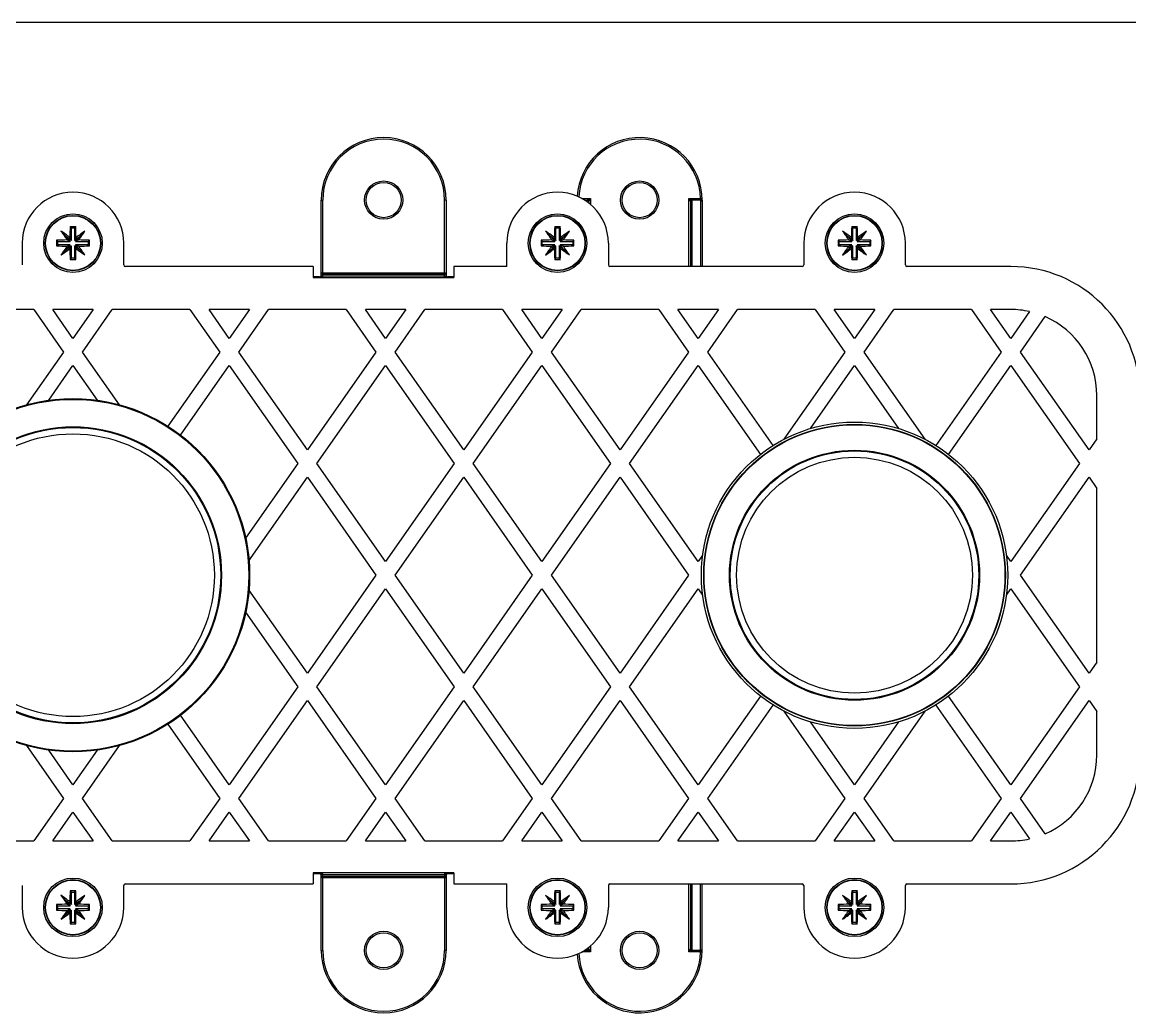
# Model space of a CAD drawing. Header units: millimetres. Extents: x 0 to 594, y 0 to 420.
# Drawn here: x 152.9 to 294.7, y 293.2 to 420 of the extents above; entities that cross this region are included whole.
import ezdxf

# ---------------------------------------------------------------- set-up
doc = ezdxf.new("R2010")
doc.units = ezdxf.units.MM
doc.header["$LTSCALE"] = 32.67
doc.layers.get('0').update_dxf_attribs({"linetype": 'CONTINUOUS'})
doc.layers.add('00_COMPONENTI', color=7, linetype='CONTINUOUS')

msp = doc.modelspace()

# ---------------------------------------------------------------- linework, layer by layer
at = {"color": 7, "linetype": 'Continuous'}
msp.add_line((0, 420), (594, 420), dxfattribs=at)
at = {"layer": '00_COMPONENTI', "color": 7, "linetype": 'Continuous'}
for p, q in [((191.19, 387.43), (191.19, 397.23)), ((207.19, 397.23), (207.19, 387.43)), ((224.9, 397.23), (225.24, 397.23)), ((225.44, 396.85), (225.44, 397.03)), ((238.44, 397.03), (238.44, 388.73)), ((239.74, 397.23), (238.64, 397.23)), ((239.94, 397.23), (239.94, 388.73)), ((157.9, 393.26), (158.66, 392.5)), ((159.08, 393.83), (159.23, 393.68)), ((159.23, 392.08), (159.23, 393.68)), ((159.23, 393.68), (159.64, 393.68)), ((159.79, 393.83), (159.64, 393.68)), ((159.64, 393.68), (159.64, 392.08)), ((160.97, 393.26), (160.21, 392.5)), ((219.9, 393.26), (220.66, 392.5)), ((221.08, 393.83), (221.23, 393.68)), ((221.23, 393.68), (221.64, 393.68)), ((221.23, 392.08), (221.23, 393.68)), ((221.79, 393.83), (221.64, 393.68)), ((221.64, 393.68), (221.64, 392.08)), ((222.97, 393.26), (222.21, 392.5)), ((257.9, 393.26), (258.66, 392.5)), ((259.08, 393.83), (259.23, 393.68)), ((259.23, 393.68), (259.64, 393.68)), ((259.23, 392.08), (259.23, 393.68)), ((259.79, 393.83), (259.64, 393.68)), ((259.64, 393.68), (259.64, 392.08)), ((260.97, 393.26), (260.21, 392.5)), ((152.94, 391.73), (152.94, 388.93)), ((157.33, 392.09), (157.48, 391.94)), ((157.33, 391.37), (157.48, 391.52)), ((157.48, 391.52), (157.48, 391.94)), ((157.48, 391.94), (159.09, 391.94)), ((159.09, 391.52), (157.48, 391.52)), ((159.23, 392.08), (158.66, 392.5)), ((158.66, 392.5), (159.09, 391.94)), ((159.09, 391.52), (158.66, 390.96)), ((158.66, 390.96), (159.23, 391.38)), ((158.71, 392.13), (159.09, 391.94)), ((158.71, 391.34), (159.09, 391.52)), ((159.04, 392.45), (159.23, 392.08)), ((159.04, 391.01), (159.23, 391.38)), ((159.23, 389.78), (159.23, 391.38)), ((160.21, 392.5), (159.64, 392.08)), ((159.83, 392.45), (159.64, 392.08)), ((159.64, 391.38), (159.64, 389.78)), ((159.83, 391.01), (159.64, 391.38)), ((159.64, 391.38), (160.21, 390.96)), ((159.78, 391.94), (160.21, 392.5)), ((160.16, 392.13), (159.78, 391.94)), ((159.78, 391.94), (161.39, 391.94)), ((160.21, 390.96), (159.78, 391.52)), ((161.39, 391.52), (159.78, 391.52)), ((160.16, 391.34), (159.78, 391.52)), ((161.54, 392.09), (161.39, 391.94)), ((161.39, 391.94), (161.39, 391.52)), ((161.54, 391.37), (161.39, 391.52)), ((165.94, 388.93), (165.94, 391.73)), ((214.94, 388.73), (214.94, 391.73)), ((219.33, 392.09), (219.48, 391.94)), ((219.33, 391.37), (219.48, 391.52)), ((219.48, 391.94), (221.09, 391.94)), ((219.48, 391.52), (219.48, 391.94)), ((221.09, 391.52), (219.48, 391.52)), ((221.23, 392.08), (220.66, 392.5)), ((220.66, 392.5), (221.09, 391.94)), ((221.09, 391.52), (220.66, 390.96)), ((220.66, 390.96), (221.23, 391.38)), ((220.71, 392.13), (221.09, 391.94)), ((220.71, 391.34), (221.09, 391.52)), ((221.04, 392.45), (221.23, 392.08)), ((221.04, 391.01), (221.23, 391.38)), ((221.23, 389.78), (221.23, 391.38)), ((222.21, 392.5), (221.64, 392.08)), ((221.83, 392.45), (221.64, 392.08)), ((221.64, 391.38), (221.64, 389.78)), ((221.64, 391.38), (222.21, 390.96)), ((221.83, 391.01), (221.64, 391.38)), ((221.78, 391.94), (222.21, 392.5)), ((222.16, 392.13), (221.78, 391.94)), ((221.78, 391.94), (223.39, 391.94)), ((223.39, 391.52), (221.78, 391.52)), ((222.16, 391.34), (221.78, 391.52)), ((222.21, 390.96), (221.78, 391.52)), ((223.54, 392.09), (223.39, 391.94)), ((223.39, 391.94), (223.39, 391.52)), ((223.54, 391.37), (223.39, 391.52)), ((227.94, 391.73), (227.94, 388.93)), ((252.94, 391.73), (252.94, 388.93)), ((257.33, 392.09), (257.48, 391.94)), ((257.33, 391.37), (257.48, 391.52)), ((257.48, 391.94), (259.09, 391.94)), ((257.48, 391.52), (257.48, 391.94)), ((259.09, 391.52), (257.48, 391.52)), ((259.23, 392.08), (258.66, 392.5)), ((258.66, 392.5), (259.09, 391.94)), ((259.09, 391.52), (258.66, 390.96)), ((258.66, 390.96), (259.23, 391.38)), ((258.71, 392.13), (259.09, 391.94)), ((258.71, 391.34), (259.09, 391.52)), ((259.04, 392.45), (259.23, 392.08)), ((259.04, 391.01), (259.23, 391.38)), ((259.23, 389.78), (259.23, 391.38)), ((260.21, 392.5), (259.64, 392.08)), ((259.83, 392.45), (259.64, 392.08)), ((259.64, 391.38), (260.21, 390.96)), ((259.64, 391.38), (259.64, 389.78)), ((259.83, 391.01), (259.64, 391.38)), ((259.78, 391.94), (260.21, 392.5)), ((260.16, 392.13), (259.78, 391.94)), ((259.78, 391.94), (261.39, 391.94)), ((261.39, 391.52), (259.78, 391.52)), ((260.16, 391.34), (259.78, 391.52)), ((260.21, 390.96), (259.78, 391.52)), ((261.54, 392.09), (261.39, 391.94)), ((261.39, 391.94), (261.39, 391.52)), ((261.54, 391.37), (261.39, 391.52)), ((265.94, 388.93), (265.94, 391.73)), ((157.9, 390.2), (158.66, 390.96)), ((159.08, 389.63), (159.23, 389.78)), ((159.64, 389.78), (159.23, 389.78)), ((159.79, 389.63), (159.64, 389.78)), ((160.97, 390.2), (160.21, 390.96)), ((219.9, 390.2), (220.66, 390.96)), ((221.08, 389.63), (221.23, 389.78)), ((221.64, 389.78), (221.23, 389.78)), ((221.79, 389.63), (221.64, 389.78)), ((222.97, 390.2), (222.21, 390.96)), ((257.9, 390.2), (258.66, 390.96)), ((259.08, 389.63), (259.23, 389.78)), ((259.64, 389.78), (259.23, 389.78)), ((259.79, 389.63), (259.64, 389.78)), ((260.97, 390.2), (260.21, 390.96)), ((190.19, 388.73), (166.14, 388.73)), ((190.19, 388.73), (190.19, 387.33)), ((214.94, 388.73), (208.19, 388.73)), ((208.19, 388.73), (208.19, 387.33)), ((252.74, 388.73), (228.14, 388.73)), ((279.44, 388.73), (266.14, 388.73)), ((190.99, 387.41), (190.19, 387.41)), ((190.19, 387.33), (208.19, 387.33)), ((206.99, 387.73), (191.39, 387.73)), ((208.19, 387.41), (207.39, 387.41)), ((154.41, 383.23), (144.46, 383.23)), ((154.41, 383.23), (158.21, 377.79)), ((159.44, 379.54), (156.85, 383.23)), ((162.02, 383.23), (156.85, 383.23)), ((162.02, 383.23), (159.44, 379.54)), ((160.66, 377.79), (164.46, 383.23)), ((174.41, 383.23), (164.46, 383.23)), ((174.41, 383.23), (178.21, 377.79)), ((182.02, 383.23), (176.85, 383.23)), ((179.44, 379.54), (176.85, 383.23)), ((182.02, 383.23), (179.44, 379.54)), ((180.66, 377.79), (184.46, 383.23)), ((194.41, 383.23), (184.46, 383.23)), ((194.41, 383.23), (198.21, 377.79)), ((202.02, 383.23), (196.85, 383.23)), ((199.44, 379.54), (196.85, 383.23)), ((202.02, 383.23), (199.44, 379.54)), ((200.66, 377.79), (204.46, 383.23)), ((214.41, 383.23), (204.46, 383.23)), ((214.41, 383.23), (218.21, 377.79)), ((222.02, 383.23), (216.85, 383.23)), ((219.44, 379.54), (216.85, 383.23)), ((222.02, 383.23), (219.44, 379.54)), ((220.66, 377.79), (224.46, 383.23)), ((234.41, 383.23), (224.46, 383.23)), ((234.41, 383.23), (238.21, 377.79)), ((242.02, 383.23), (236.85, 383.23)), ((239.44, 379.54), (236.85, 383.23)), ((242.02, 383.23), (239.44, 379.54)), ((240.66, 377.79), (244.46, 383.23)), ((254.41, 383.23), (244.46, 383.23)), ((254.41, 383.23), (258.21, 377.79)), ((262.02, 383.23), (256.85, 383.23)), ((259.44, 379.54), (256.85, 383.23)), ((262.02, 383.23), (259.44, 379.54)), ((260.66, 377.79), (264.46, 383.23)), ((274.41, 383.23), (264.46, 383.23)), ((274.41, 383.23), (278.21, 377.79)), ((279.44, 383.23), (276.85, 383.23)), ((279.44, 379.54), (276.85, 383.23)), ((281.84, 382.97), (279.44, 379.54)), ((280.66, 377.79), (283.82, 382.32)), ((158.21, 377.79), (153.48, 371.03)), ((165.39, 371.03), (160.66, 377.79)), ((178.21, 377.79), (171.57, 368.3)), ((189.44, 365.26), (180.66, 377.79)), ((198.21, 377.79), (189.44, 365.26)), ((209.44, 365.26), (200.66, 377.79)), ((218.21, 377.79), (209.44, 365.26)), ((229.44, 365.26), (220.66, 377.79)), ((238.21, 377.79), (229.44, 365.26)), ((249.03, 365.84), (240.66, 377.79)), ((258.21, 377.79), (250.39, 366.62)), ((268.48, 366.62), (260.66, 377.79)), ((278.21, 377.79), (269.84, 365.84)), ((289.44, 365.26), (280.66, 377.79)), ((156.33, 371.62), (159.44, 376.05)), ((159.44, 376.05), (162.54, 371.62)), ((173.21, 367.15), (179.44, 376.05)), ((179.44, 376.05), (188.21, 363.51)), ((190.66, 363.51), (199.44, 376.05)), ((199.44, 376.05), (208.21, 363.51)), ((210.66, 363.51), (219.44, 376.05)), ((219.44, 376.05), (228.21, 363.51)), ((230.66, 363.51), (239.44, 376.05)), ((239.44, 376.05), (247.39, 364.69)), ((253.8, 368), (259.44, 376.05)), ((259.44, 376.05), (265.07, 368)), ((271.48, 364.69), (279.44, 376.05)), ((279.44, 376.05), (288.21, 363.51)), ((290.44, 366.68), (290.44, 372.23)), ((290.44, 366.68), (289.44, 365.26)), ((188.21, 363.51), (181.53, 353.97)), ((199.44, 350.97), (190.66, 363.51)), ((208.21, 363.51), (199.44, 350.97)), ((219.44, 350.97), (210.66, 363.51)), ((228.21, 363.51), (219.44, 350.97)), ((239.44, 350.97), (230.66, 363.51)), ((288.21, 363.51), (279.44, 350.97)), ((181.96, 351.09), (189.44, 361.77)), ((189.44, 361.77), (198.21, 349.23)), ((200.66, 349.23), (209.44, 361.77)), ((209.44, 361.77), (218.21, 349.23)), ((220.66, 349.23), (229.44, 361.77)), ((229.44, 361.77), (238.21, 349.23)), ((280.66, 349.23), (289.44, 361.77)), ((289.44, 361.77), (290.44, 360.34)), ((290.44, 338.12), (290.44, 360.34)), ((240, 351.78), (239.44, 350.97)), ((279.44, 350.97), (278.87, 351.78)), ((198.21, 349.23), (189.44, 336.69)), ((209.44, 336.69), (200.66, 349.23)), ((218.21, 349.23), (209.44, 336.69)), ((229.44, 336.69), (220.66, 349.23)), ((238.21, 349.23), (229.44, 336.69)), ((289.44, 336.69), (280.66, 349.23)), ((189.44, 336.69), (181.96, 347.37)), ((190.66, 334.95), (199.44, 347.49)), ((199.44, 347.49), (208.21, 334.95)), ((210.66, 334.95), (219.44, 347.49)), ((219.44, 347.49), (228.21, 334.95)), ((230.66, 334.95), (239.44, 347.49)), ((239.44, 347.49), (240, 346.68)), ((278.87, 346.68), (279.44, 347.49)), ((279.44, 347.49), (288.21, 334.95)), ((181.53, 344.49), (188.21, 334.95)), ((290.44, 338.12), (289.44, 336.69)), ((188.21, 334.95), (179.44, 322.41)), ((199.44, 322.41), (190.66, 334.95)), ((208.21, 334.95), (199.44, 322.41)), ((219.44, 322.41), (210.66, 334.95)), ((228.21, 334.95), (219.44, 322.41)), ((239.44, 322.41), (230.66, 334.95)), ((288.21, 334.95), (279.44, 322.41)), ((180.66, 320.67), (189.44, 333.21)), ((189.44, 333.21), (198.21, 320.67)), ((200.66, 320.67), (209.44, 333.21)), ((209.44, 333.21), (218.21, 320.67)), ((220.66, 320.67), (229.44, 333.21)), ((229.44, 333.21), (238.21, 320.67)), ((247.39, 333.77), (239.44, 322.41)), ((279.44, 322.41), (271.48, 333.77)), ((280.66, 320.67), (289.44, 333.21)), ((289.44, 333.21), (290.44, 331.78)), ((240.66, 320.67), (249.03, 332.62)), ((250.39, 331.84), (258.21, 320.67)), ((260.66, 320.67), (268.48, 331.84)), ((269.84, 332.62), (278.21, 320.67)), ((290.44, 326.23), (290.44, 331.78)), ((179.44, 322.41), (173.21, 331.31)), ((259.44, 322.41), (253.8, 330.46)), ((265.07, 330.46), (259.44, 322.41)), ((171.57, 330.16), (178.21, 320.67)), ((153.48, 327.43), (158.21, 320.67)), ((160.66, 320.67), (165.39, 327.43)), ((159.44, 322.41), (156.33, 326.85)), ((162.54, 326.85), (159.44, 322.41)), ((158.21, 320.67), (154.41, 315.23)), ((164.46, 315.23), (160.66, 320.67)), ((178.21, 320.67), (174.41, 315.23)), ((184.46, 315.23), (180.66, 320.67)), ((198.21, 320.67), (194.41, 315.23)), ((204.46, 315.23), (200.66, 320.67)), ((218.21, 320.67), (214.41, 315.23)), ((224.46, 315.23), (220.66, 320.67)), ((238.21, 320.67), (234.41, 315.23)), ((244.46, 315.23), (240.66, 320.67)), ((258.21, 320.67), (254.41, 315.23)), ((264.46, 315.23), (260.66, 320.67)), ((278.21, 320.67), (274.41, 315.23)), ((283.82, 316.14), (280.66, 320.67)), ((156.85, 315.23), (159.44, 318.92)), ((159.44, 318.92), (162.02, 315.23)), ((176.85, 315.23), (179.44, 318.92)), ((179.44, 318.92), (182.02, 315.23)), ((196.85, 315.23), (199.44, 318.92)), ((199.44, 318.92), (202.02, 315.23)), ((216.85, 315.23), (219.44, 318.92)), ((219.44, 318.92), (222.02, 315.23)), ((236.85, 315.23), (239.44, 318.92)), ((239.44, 318.92), (242.02, 315.23)), ((256.85, 315.23), (259.44, 318.92)), ((259.44, 318.92), (262.02, 315.23)), ((276.85, 315.23), (279.44, 318.92)), ((279.44, 318.92), (281.84, 315.5)), ((144.46, 315.23), (154.41, 315.23)), ((156.85, 315.23), (162.02, 315.23)), ((164.46, 315.23), (174.41, 315.23)), ((176.85, 315.23), (182.02, 315.23)), ((184.46, 315.23), (194.41, 315.23)), ((196.85, 315.23), (202.02, 315.23)), ((204.46, 315.23), (214.41, 315.23)), ((216.85, 315.23), (222.02, 315.23)), ((224.46, 315.23), (234.41, 315.23)), ((236.85, 315.23), (242.02, 315.23)), ((244.46, 315.23), (254.41, 315.23)), ((256.85, 315.23), (262.02, 315.23)), ((264.46, 315.23), (274.41, 315.23)), ((276.85, 315.23), (279.44, 315.23)), ((208.19, 311.13), (190.19, 311.13)), ((190.19, 311.13), (190.19, 309.73)), ((190.19, 311.05), (190.99, 311.05)), ((191.19, 301.23), (191.19, 311.03)), ((191.39, 310.73), (206.99, 310.73)), ((207.19, 311.03), (207.19, 301.23)), ((207.39, 311.05), (208.19, 311.05)), ((208.19, 311.13), (208.19, 309.73)), ((152.94, 309.53), (152.94, 306.73)), ((165.94, 306.73), (165.94, 309.53)), ((166.14, 309.73), (190.19, 309.73)), ((208.19, 309.73), (214.94, 309.73)), ((214.94, 306.73), (214.94, 309.73)), ((227.94, 309.53), (227.94, 306.73)), ((228.14, 309.73), (252.74, 309.73)), ((238.44, 309.73), (238.44, 301.43)), ((239.94, 301.23), (239.94, 309.73)), ((252.94, 309.53), (252.94, 306.73)), ((265.94, 306.73), (265.94, 309.53)), ((266.14, 309.73), (279.44, 309.73)), ((157.9, 308.26), (158.66, 307.5)), ((159.08, 308.83), (159.23, 308.68)), ((159.23, 308.68), (159.64, 308.68)), ((159.23, 307.08), (159.23, 308.68)), ((159.79, 308.83), (159.64, 308.68)), ((159.64, 308.68), (159.64, 307.08)), ((160.97, 308.26), (160.21, 307.5)), ((219.9, 308.26), (220.66, 307.5)), ((221.08, 308.83), (221.23, 308.68)), ((221.23, 308.68), (221.64, 308.68)), ((221.23, 307.08), (221.23, 308.68)), ((221.79, 308.83), (221.64, 308.68)), ((221.64, 308.68), (221.64, 307.08)), ((222.97, 308.26), (222.21, 307.5)), ((257.9, 308.26), (258.66, 307.5)), ((259.08, 308.83), (259.23, 308.68)), ((259.23, 308.68), (259.64, 308.68)), ((259.23, 307.08), (259.23, 308.68)), ((259.79, 308.83), (259.64, 308.68)), ((259.64, 308.68), (259.64, 307.08)), ((260.97, 308.26), (260.21, 307.5)), ((157.33, 307.09), (157.48, 306.94)), ((157.33, 306.37), (157.48, 306.52)), ((157.48, 306.94), (159.09, 306.94)), ((157.48, 306.52), (157.48, 306.94)), ((159.09, 306.52), (157.48, 306.52)), ((159.23, 307.08), (158.66, 307.5)), ((158.66, 307.5), (159.09, 306.94)), ((159.09, 306.52), (158.66, 305.96)), ((158.66, 305.96), (159.23, 306.38)), ((158.71, 307.13), (159.09, 306.94)), ((158.71, 306.34), (159.09, 306.52)), ((159.04, 307.45), (159.23, 307.08)), ((159.04, 306.01), (159.23, 306.38)), ((159.23, 304.78), (159.23, 306.38)), ((160.21, 307.5), (159.64, 307.08)), ((159.83, 307.45), (159.64, 307.08)), ((159.64, 306.38), (160.21, 305.96)), ((159.83, 306.01), (159.64, 306.38)), ((159.64, 306.38), (159.64, 304.78)), ((159.78, 306.94), (160.21, 307.5)), ((160.16, 307.13), (159.78, 306.94)), ((159.78, 306.94), (161.39, 306.94)), ((161.39, 306.52), (159.78, 306.52)), ((160.16, 306.34), (159.78, 306.52)), ((160.21, 305.96), (159.78, 306.52)), ((161.54, 307.09), (161.39, 306.94)), ((161.39, 306.94), (161.39, 306.52)), ((161.54, 306.37), (161.39, 306.52)), ((219.33, 307.09), (219.48, 306.94)), ((219.33, 306.37), (219.48, 306.52)), ((219.48, 306.94), (221.09, 306.94)), ((219.48, 306.52), (219.48, 306.94)), ((221.09, 306.52), (219.48, 306.52)), ((221.23, 307.08), (220.66, 307.5)), ((220.66, 307.5), (221.09, 306.94)), ((221.09, 306.52), (220.66, 305.96)), ((220.66, 305.96), (221.23, 306.38)), ((220.71, 307.13), (221.09, 306.94)), ((220.71, 306.34), (221.09, 306.52)), ((221.04, 307.45), (221.23, 307.08)), ((221.04, 306.01), (221.23, 306.38)), ((221.23, 304.78), (221.23, 306.38)), ((222.21, 307.5), (221.64, 307.08)), ((221.83, 307.45), (221.64, 307.08)), ((221.64, 306.38), (222.21, 305.96)), ((221.83, 306.01), (221.64, 306.38)), ((221.64, 306.38), (221.64, 304.78)), ((221.78, 306.94), (222.21, 307.5)), ((222.16, 307.13), (221.78, 306.94)), ((221.78, 306.94), (223.39, 306.94)), ((223.39, 306.52), (221.78, 306.52)), ((222.16, 306.34), (221.78, 306.52)), ((222.21, 305.96), (221.78, 306.52)), ((223.54, 307.09), (223.39, 306.94)), ((223.39, 306.94), (223.39, 306.52)), ((223.54, 306.37), (223.39, 306.52)), ((257.33, 307.09), (257.48, 306.94)), ((257.33, 306.37), (257.48, 306.52)), ((257.48, 306.94), (259.09, 306.94)), ((257.48, 306.52), (257.48, 306.94)), ((259.09, 306.52), (257.48, 306.52)), ((259.23, 307.08), (258.66, 307.5)), ((258.66, 307.5), (259.09, 306.94)), ((259.09, 306.52), (258.66, 305.96)), ((258.66, 305.96), (259.23, 306.38)), ((258.71, 307.13), (259.09, 306.94)), ((258.71, 306.34), (259.09, 306.52)), ((259.04, 307.45), (259.23, 307.08)), ((259.04, 306.01), (259.23, 306.38)), ((259.23, 304.78), (259.23, 306.38)), ((260.21, 307.5), (259.64, 307.08)), ((259.83, 307.45), (259.64, 307.08)), ((259.64, 306.38), (260.21, 305.96)), ((259.83, 306.01), (259.64, 306.38)), ((259.64, 306.38), (259.64, 304.78)), ((259.78, 306.94), (260.21, 307.5)), ((260.16, 307.13), (259.78, 306.94)), ((259.78, 306.94), (261.39, 306.94)), ((261.39, 306.52), (259.78, 306.52)), ((260.16, 306.34), (259.78, 306.52)), ((260.21, 305.96), (259.78, 306.52)), ((261.54, 307.09), (261.39, 306.94)), ((261.39, 306.94), (261.39, 306.52)), ((261.54, 306.37), (261.39, 306.52)), ((157.9, 305.2), (158.66, 305.96)), ((159.08, 304.63), (159.23, 304.78)), ((159.64, 304.78), (159.23, 304.78)), ((159.79, 304.63), (159.64, 304.78)), ((160.97, 305.2), (160.21, 305.96)), ((219.9, 305.2), (220.66, 305.96)), ((221.08, 304.63), (221.23, 304.78)), ((221.64, 304.78), (221.23, 304.78)), ((221.79, 304.63), (221.64, 304.78)), ((222.97, 305.2), (222.21, 305.96)), ((257.9, 305.2), (258.66, 305.96)), ((259.08, 304.63), (259.23, 304.78)), ((259.64, 304.78), (259.23, 304.78)), ((259.79, 304.63), (259.64, 304.78)), ((260.97, 305.2), (260.21, 305.96)), ((225.24, 301.23), (224.9, 301.23)), ((225.44, 301.43), (225.44, 301.61)), ((238.64, 301.23), (239.74, 301.23))]:
    msp.add_line(p, q, dxfattribs=at)
at = {"layer": '00_COMPONENTI', "color": 9, "linetype": 'Continuous'}
for p, q in [((191.19, 397.23), (191.39, 397.23)), ((191.39, 387.43), (191.39, 397.23)), ((206.99, 387.43), (206.99, 397.23)), ((207.19, 397.23), (206.99, 397.23)), ((224.56, 397.43), (225.64, 397.43)), ((224.91, 397.22), (225.24, 397.22)), ((225.24, 397.23), (225.64, 397.43)), ((225.24, 397), (225.24, 397.23)), ((225.44, 397.03), (225.64, 397.43)), ((225.64, 397.43), (225.64, 396.69)), ((238.24, 397.43), (239.73, 397.43)), ((238.24, 388.73), (238.24, 397.43)), ((238.24, 397.43), (238.64, 397.23)), ((238.24, 397.43), (238.44, 397.03)), ((238.64, 397.23), (238.64, 388.73)), ((239.74, 397.22), (238.64, 397.22)), ((239.93, 397.44), (239.73, 397.43)), ((239.74, 397.33), (239.74, 388.73)), ((190.99, 387.33), (190.99, 387.41)), ((191.19, 387.93), (207.19, 387.93)), ((191.19, 387.53), (207.19, 387.53)), ((191.19, 387.43), (191.39, 387.43)), ((207.19, 387.43), (206.99, 387.43)), ((207.39, 387.41), (207.39, 387.33)), ((190.99, 311.05), (190.99, 311.13)), ((191.19, 311.03), (191.39, 311.03)), ((191.19, 310.93), (207.19, 310.93)), ((191.19, 310.53), (207.19, 310.53)), ((191.39, 301.23), (191.39, 311.03)), ((207.19, 311.03), (206.99, 311.03)), ((206.99, 311.03), (206.99, 301.23)), ((207.39, 311.13), (207.39, 311.05)), ((238.24, 301.03), (238.24, 309.73)), ((238.64, 309.73), (238.64, 301.23)), ((239.74, 301.13), (239.74, 309.73)), ((191.19, 301.23), (191.39, 301.23)), ((207.19, 301.23), (206.99, 301.23)), ((225.64, 301.03), (224.56, 301.03)), ((225.24, 301.24), (224.91, 301.24)), ((225.24, 301.23), (225.24, 301.46)), ((225.64, 301.03), (225.24, 301.23)), ((225.64, 301.03), (225.44, 301.43)), ((225.64, 301.77), (225.64, 301.03)), ((238.44, 301.43), (238.24, 301.03)), ((238.64, 301.23), (238.24, 301.03)), ((239.73, 301.03), (238.24, 301.03)), ((238.64, 301.24), (239.74, 301.24)), ((239.73, 301.03), (239.93, 301.03))]:
    msp.add_line(p, q, dxfattribs=at)
for centre, radius in [((199.19, 397.23), 2.45), ((231.94, 397.23), 2.45), ((159.44, 391.73), 3.55), ((221.44, 391.73), 3.55), ((259.44, 391.73), 3.55), ((159.44, 306.73), 3.55), ((221.44, 306.73), 3.55), ((259.44, 306.73), 3.55), ((199.19, 301.23), 2.45), ((231.94, 301.23), 2.45)]:
    msp.add_circle(centre, radius, dxfattribs=at)
at = {"layer": '00_COMPONENTI', "color": 7, "linetype": 'Continuous'}
for centre, radius in [((199.19, 397.23), 2.25), ((231.94, 397.23), 2.25), ((159.44, 391.73), 3.75), ((221.44, 391.73), 3.75), ((259.44, 391.73), 3.75), ((159.44, 391.73), 3.5), ((221.44, 391.73), 3.5), ((259.44, 391.73), 3.5), ((159.44, 349.23), 22.6), ((159.44, 349.23), 22.5), ((259.44, 349.23), 19.6), ((259.44, 349.23), 19.3), ((259.44, 349.23), 19.28), ((159.44, 349.23), 19), ((159.44, 349.23), 18.9), ((159.44, 349.23), 18.09), ((259.44, 349.23), 19.25), ((259.44, 349.23), 16), ((259.44, 349.23), 15.9), ((259.44, 349.23), 15.09), ((159.44, 306.73), 3.75), ((221.44, 306.73), 3.75), ((259.44, 306.73), 3.75), ((159.44, 306.73), 3.5), ((221.44, 306.73), 3.5), ((259.44, 306.73), 3.5), ((199.19, 301.23), 2.25), ((231.94, 301.23), 2.25)]:
    msp.add_circle(centre, radius, dxfattribs=at)
for centre, radius, start, end in [((199.19, 397.23), 8, 0, 180), ((231.94, 397.23), 8, 0, 176.4818), ((159.44, 391.73), 6.5, 0, 180), ((221.44, 391.73), 6.5, 0, 180), ((225.24, 397.03), 0.2, 0, 90), ((238.64, 397.03), 0.2, 90, 180), ((239.74, 397.03), 0.2, 0, 90), ((259.44, 391.73), 6.5, 0, 180), ((128.89, 351.35), 50.98, 53.7421, 55.3111), ((198.01, 420.98), 48.75, 214.653, 216.2937), ((208.17, 391.87), 49.13, 177.707, 179.3197), ((159.44, 340.04), 53.79, 89.9997, 90.3812), ((159.44, 340.04), 53.79, 89.6188, 90.0003), ((108.54, 391.81), 51.29, 0.7142, 2.2591), ((188.69, 353.16), 48.75, 124.653, 126.2937), ((119.05, 422.27), 50.98, 323.7421, 325.3111), ((190.89, 351.35), 50.98, 53.7421, 55.3111), ((260.01, 420.98), 48.75, 214.653, 216.2937), ((270.17, 391.87), 49.13, 177.707, 179.3197), ((221.44, 340.04), 53.79, 89.9997, 90.3812), ((221.44, 340.04), 53.79, 89.6188, 90.0003), ((170.54, 391.81), 51.29, 0.7142, 2.2591), ((250.69, 353.16), 48.75, 124.653, 126.2937), ((181.05, 422.27), 50.98, 323.7421, 325.3111), ((228.89, 351.35), 50.98, 53.7421, 55.3111), ((298.01, 420.98), 48.75, 214.653, 216.2937), ((308.17, 391.87), 49.13, 177.707, 179.3197), ((259.44, 340.04), 53.79, 89.9997, 90.3812), ((259.44, 340.04), 53.79, 89.6188, 90.0003), ((208.54, 391.81), 51.29, 0.7142, 2.2591), ((288.69, 353.16), 48.75, 124.653, 126.2937), ((219.05, 422.27), 50.98, 323.7421, 325.3111), ((159.35, 340.84), 51.29, 90.7142, 92.2591), ((211.18, 391.73), 53.85, 179.6189, 180.3811), ((159.3, 440.46), 49.13, 267.707, 269.3197), ((199.82, 361.19), 50.98, 143.7421, 145.3111), ((159.57, 343), 49.13, 87.707, 89.3197), ((159.52, 442.62), 51.29, 270.7142, 272.2591), ((120.87, 362.48), 48.75, 34.653, 36.2937), ((107.69, 391.73), 53.85, 359.6189, 0.3811), ((221.35, 340.84), 51.29, 90.7142, 92.2591), ((273.18, 391.73), 53.85, 179.6189, 180.3811), ((221.3, 440.46), 49.13, 267.707, 269.3197), ((261.82, 361.19), 50.98, 143.7421, 145.3111), ((221.57, 343), 49.13, 87.707, 89.3197), ((221.52, 442.62), 51.29, 270.7142, 272.2591), ((182.87, 362.48), 48.75, 34.653, 36.2937), ((169.69, 391.73), 53.85, 359.6189, 0.3811), ((259.35, 340.84), 51.29, 90.7142, 92.2591), ((311.18, 391.73), 53.85, 179.6189, 180.3811), ((259.3, 440.46), 49.13, 267.707, 269.3197), ((299.82, 361.19), 50.98, 143.7421, 145.3111), ((259.57, 343), 49.13, 87.707, 89.3197), ((259.52, 442.62), 51.29, 270.7142, 272.2591), ((220.87, 362.48), 48.75, 34.653, 36.2937), ((207.69, 391.73), 53.85, 359.6189, 0.3811), ((130.19, 430.3), 48.75, 304.653, 306.2937), ((210.33, 391.65), 51.29, 180.7142, 182.2591), ((110.7, 391.59), 49.13, 357.707, 359.3197), ((189.98, 432.12), 50.98, 233.7421, 235.3111), ((192.19, 430.3), 48.75, 304.653, 306.2937), ((272.33, 391.65), 51.29, 180.7142, 182.2591), ((172.7, 391.59), 49.13, 357.707, 359.3197), ((251.98, 432.12), 50.98, 233.7421, 235.3111), ((230.19, 430.3), 48.75, 304.653, 306.2937), ((310.33, 391.65), 51.29, 180.7142, 182.2591), ((210.7, 391.59), 49.13, 357.707, 359.3197), ((289.98, 432.12), 50.98, 233.7421, 235.3111), ((159.44, 443.42), 53.79, 269.6188, 270.0003), ((159.44, 443.42), 53.79, 269.9997, 270.3812), ((166.14, 388.93), 0.2, 180, 270), ((221.44, 443.42), 53.79, 269.6188, 270.0003), ((221.44, 443.42), 53.79, 269.9997, 270.3812), ((228.14, 388.93), 0.2, 180, 270), ((252.74, 388.93), 0.2, 270, 360), ((259.44, 443.42), 53.79, 269.6188, 270.0003), ((259.44, 443.42), 53.79, 269.9997, 270.3812), ((266.14, 388.93), 0.2, 180, 270), ((279.44, 372.23), 16.5, 0, 90), ((191.39, 387.93), 0.2, 180, 270), ((206.99, 387.93), 0.2, 270, 360), ((279.44, 372.23), 11, 77.3944, 90), ((279.44, 372.23), 11, 0, 66.488), ((279.44, 326.23), 16.5, 270, 360), ((279.44, 326.23), 11, 293.512, 360), ((279.44, 326.23), 11, 270, 282.6056), ((191.39, 310.53), 0.2, 90, 180), ((206.99, 310.53), 0.2, 0, 90), ((166.14, 309.53), 0.2, 90, 180), ((228.14, 309.53), 0.2, 90, 180), ((252.74, 309.53), 0.2, 0, 90), ((266.14, 309.53), 0.2, 90, 180), ((128.89, 266.35), 50.98, 53.7421, 55.3111), ((198.01, 335.98), 48.75, 214.653, 216.2937), ((208.17, 306.87), 49.13, 177.707, 179.3197), ((159.44, 255.04), 53.79, 89.9997, 90.3812), ((159.44, 255.04), 53.79, 89.6188, 90.0003), ((108.54, 306.81), 51.29, 0.7142, 2.2591), ((188.69, 268.16), 48.75, 124.653, 126.2937), ((119.05, 337.27), 50.98, 323.7421, 325.3111), ((190.89, 266.35), 50.98, 53.7421, 55.3111), ((260.01, 335.98), 48.75, 214.653, 216.2937), ((270.17, 306.87), 49.13, 177.707, 179.3197), ((221.44, 255.04), 53.79, 89.9997, 90.3812), ((221.44, 255.04), 53.79, 89.6188, 90.0003), ((170.54, 306.81), 51.29, 0.7142, 2.2591), ((250.69, 268.16), 48.75, 124.653, 126.2937), ((181.05, 337.27), 50.98, 323.7421, 325.3111), ((228.89, 266.35), 50.98, 53.7421, 55.3111), ((298.01, 335.98), 48.75, 214.653, 216.2937), ((308.17, 306.87), 49.13, 177.707, 179.3197), ((259.44, 255.04), 53.79, 89.9997, 90.3812), ((259.44, 255.04), 53.79, 89.6188, 90.0003), ((208.54, 306.81), 51.29, 0.7142, 2.2591), ((288.69, 268.16), 48.75, 124.653, 126.2937), ((219.05, 337.27), 50.98, 323.7421, 325.3111), ((159.44, 306.73), 6.5, 180, 360), ((159.35, 255.84), 51.29, 90.7142, 92.2591), ((211.18, 306.73), 53.85, 179.6189, 180.3811), ((159.3, 355.46), 49.13, 267.707, 269.3197), ((199.82, 276.19), 50.98, 143.7421, 145.3111), ((159.57, 258), 49.13, 87.707, 89.3197), ((159.52, 357.62), 51.29, 270.7142, 272.2591), ((120.87, 277.48), 48.75, 34.653, 36.2937), ((107.69, 306.73), 53.85, 359.6189, 0.3811), ((221.44, 306.73), 6.5, 180, 360), ((221.35, 255.84), 51.29, 90.7142, 92.2591), ((273.18, 306.73), 53.85, 179.6189, 180.3811), ((221.3, 355.46), 49.13, 267.707, 269.3197), ((261.82, 276.19), 50.98, 143.7421, 145.3111), ((221.57, 258), 49.13, 87.707, 89.3197), ((221.52, 357.62), 51.29, 270.7142, 272.2591), ((182.87, 277.48), 48.75, 34.653, 36.2937), ((169.69, 306.73), 53.85, 359.6189, 0.3811), ((259.44, 306.73), 6.5, 180, 360), ((259.35, 255.84), 51.29, 90.7142, 92.2591), ((311.18, 306.73), 53.85, 179.6189, 180.3811), ((259.3, 355.46), 49.13, 267.707, 269.3197), ((299.82, 276.19), 50.98, 143.7421, 145.3111), ((259.57, 258), 49.13, 87.707, 89.3197), ((259.52, 357.62), 51.29, 270.7142, 272.2591), ((220.87, 277.48), 48.75, 34.653, 36.2937), ((207.69, 306.73), 53.85, 359.6189, 0.3811), ((130.19, 345.3), 48.75, 304.653, 306.2937), ((210.33, 306.65), 51.29, 180.7142, 182.2591), ((110.7, 306.59), 49.13, 357.707, 359.3197), ((189.98, 347.12), 50.98, 233.7421, 235.3111), ((192.19, 345.3), 48.75, 304.653, 306.2937), ((272.33, 306.65), 51.29, 180.7142, 182.2591), ((172.7, 306.59), 49.13, 357.707, 359.3197), ((251.98, 347.12), 50.98, 233.7421, 235.3111), ((230.19, 345.3), 48.75, 304.653, 306.2937), ((310.33, 306.65), 51.29, 180.7142, 182.2591), ((210.7, 306.59), 49.13, 357.707, 359.3197), ((289.98, 347.12), 50.98, 233.7421, 235.3111), ((159.44, 358.42), 53.79, 269.6188, 270.0003), ((159.44, 358.42), 53.79, 269.9997, 270.3812), ((221.44, 358.42), 53.79, 269.6188, 270.0003), ((221.44, 358.42), 53.79, 269.9997, 270.3812), ((259.44, 358.42), 53.79, 269.6188, 270.0003), ((259.44, 358.42), 53.79, 269.9997, 270.3812), ((199.19, 301.23), 8, 180, 360), ((231.94, 301.23), 8, 183.5182, 360), ((225.24, 301.43), 0.2, 270, 360), ((238.64, 301.43), 0.2, 180, 270), ((239.74, 301.43), 0.2, 270, 360)]:
    msp.add_arc(centre, radius, start, end, dxfattribs=at)
at = {"layer": '00_COMPONENTI', "color": 9, "linetype": 'Continuous'}
for centre, radius, start, end in [((199.19, 397.23), 7.8, 0, 180), ((231.94, 397.23), 7.8, 1.4693, 177.0166), ((237.78, 397.33), 1.95, 0.0009, 2.9371), ((190.99, 387.43), 0.2, 328.842, 0.0003), ((190.98, 387.43), 0.402, 345.0284, 359.9681), ((207.39, 387.43), 0.402, 180.0319, 194.9716), ((207.39, 387.43), 0.2, 179.9997, 211.158), ((190.99, 311.03), 0.2, 359.9997, 31.158), ((190.98, 311.03), 0.402, 0.0319, 14.9716), ((207.39, 311.03), 0.402, 165.0284, 179.9681), ((207.39, 311.03), 0.2, 148.842, 180.0003), ((199.19, 301.23), 7.8, 180, 360), ((231.94, 301.23), 7.8, 182.9834, 358.5307), ((237.78, 301.13), 1.95, 357.0629, 359.999)]:
    msp.add_arc(centre, radius, start, end, dxfattribs=at)
at = {"layer": '00_COMPONENTI', "color": 7, "linetype": 'Continuous'}
for centre, major_axis, start_param, end_param in [((190.99, 387.61), (0, 0.2), 9.424778, 10.995574), ((207.39, 387.61), (0, -0.2), 4.712389, 6.283185), ((190.99, 310.85), (0, 0.2), 4.712389, 6.283185), ((207.39, 310.85), (0, -0.2), 9.424778, 10.995574)]:
    msp.add_ellipse(centre, major_axis=major_axis, ratio=0.999848, start_param=start_param, end_param=end_param, dxfattribs=at)
at = {"layer": '00_COMPONENTI', "color": 9, "linetype": 'Continuous'}
for points, knots in [([(225.24, 397.22), (225.26, 397.22), (225.31, 397.21), (225.38, 397.17), (225.43, 397.11), (225.44, 397.06), (225.44, 397.03)], [0, 0, 0, 0, 0.255355, 0.507606, 0.755402, 1, 1, 1, 1]), ([(238.64, 397.22), (238.61, 397.22), (238.56, 397.21), (238.49, 397.17), (238.45, 397.11), (238.44, 397.06), (238.44, 397.03)], [0, 0, 0, 0, 0.255355, 0.507606, 0.755402, 1, 1, 1, 1]), ([(239.94, 397.23), (239.94, 397.24), (239.93, 397.25), (239.92, 397.27), (239.9, 397.29), (239.87, 397.31), (239.81, 397.33), (239.76, 397.33), (239.74, 397.33)], [0, 0, 0, 0, 0.082308, 0.173132, 0.27789, 0.39845, 0.681624, 1, 1, 1, 1]), ([(239.94, 397.03), (239.94, 397.06), (239.93, 397.11), (239.88, 397.17), (239.81, 397.21), (239.76, 397.22), (239.74, 397.22)], [0, 0, 0, 0, 0.244598, 0.492394, 0.744645, 1, 1, 1, 1]), ([(225.24, 301.24), (225.26, 301.24), (225.31, 301.25), (225.38, 301.29), (225.43, 301.36), (225.44, 301.41), (225.44, 301.43)], [0, 0, 0, 0, 0.255355, 0.507606, 0.755402, 1, 1, 1, 1]), ([(238.64, 301.24), (238.61, 301.24), (238.56, 301.25), (238.49, 301.29), (238.45, 301.36), (238.44, 301.41), (238.44, 301.43)], [0, 0, 0, 0, 0.255355, 0.507606, 0.755402, 1, 1, 1, 1]), ([(239.74, 301.24), (239.76, 301.24), (239.81, 301.25), (239.88, 301.29), (239.93, 301.36), (239.94, 301.41), (239.94, 301.43)], [0, 0, 0, 0, 0.255355, 0.507606, 0.755402, 1, 1, 1, 1]), ([(239.74, 301.13), (239.76, 301.13), (239.81, 301.14), (239.87, 301.15), (239.9, 301.17), (239.92, 301.19), (239.93, 301.21), (239.94, 301.22), (239.94, 301.23)], [0, 0, 0, 0, 0.318376, 0.60155, 0.72211, 0.826868, 0.917692, 1, 1, 1, 1])]:
    msp.add_open_spline(points, degree=3, knots=knots, dxfattribs=at)

doc.saveas('drawing.dxf')
